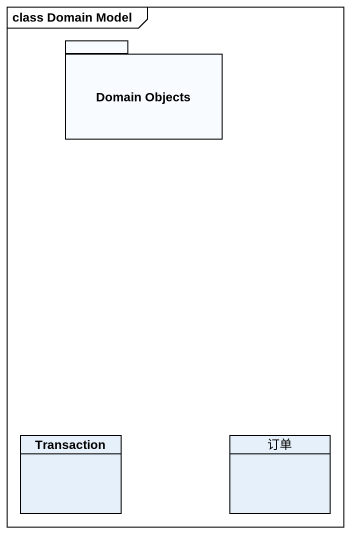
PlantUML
@startuml
mainframe class Domain Model
hide circle
hide empty members
package "Domain Objects" as Domain_Objects {
}
class Transaction
class 订单
@enduml
